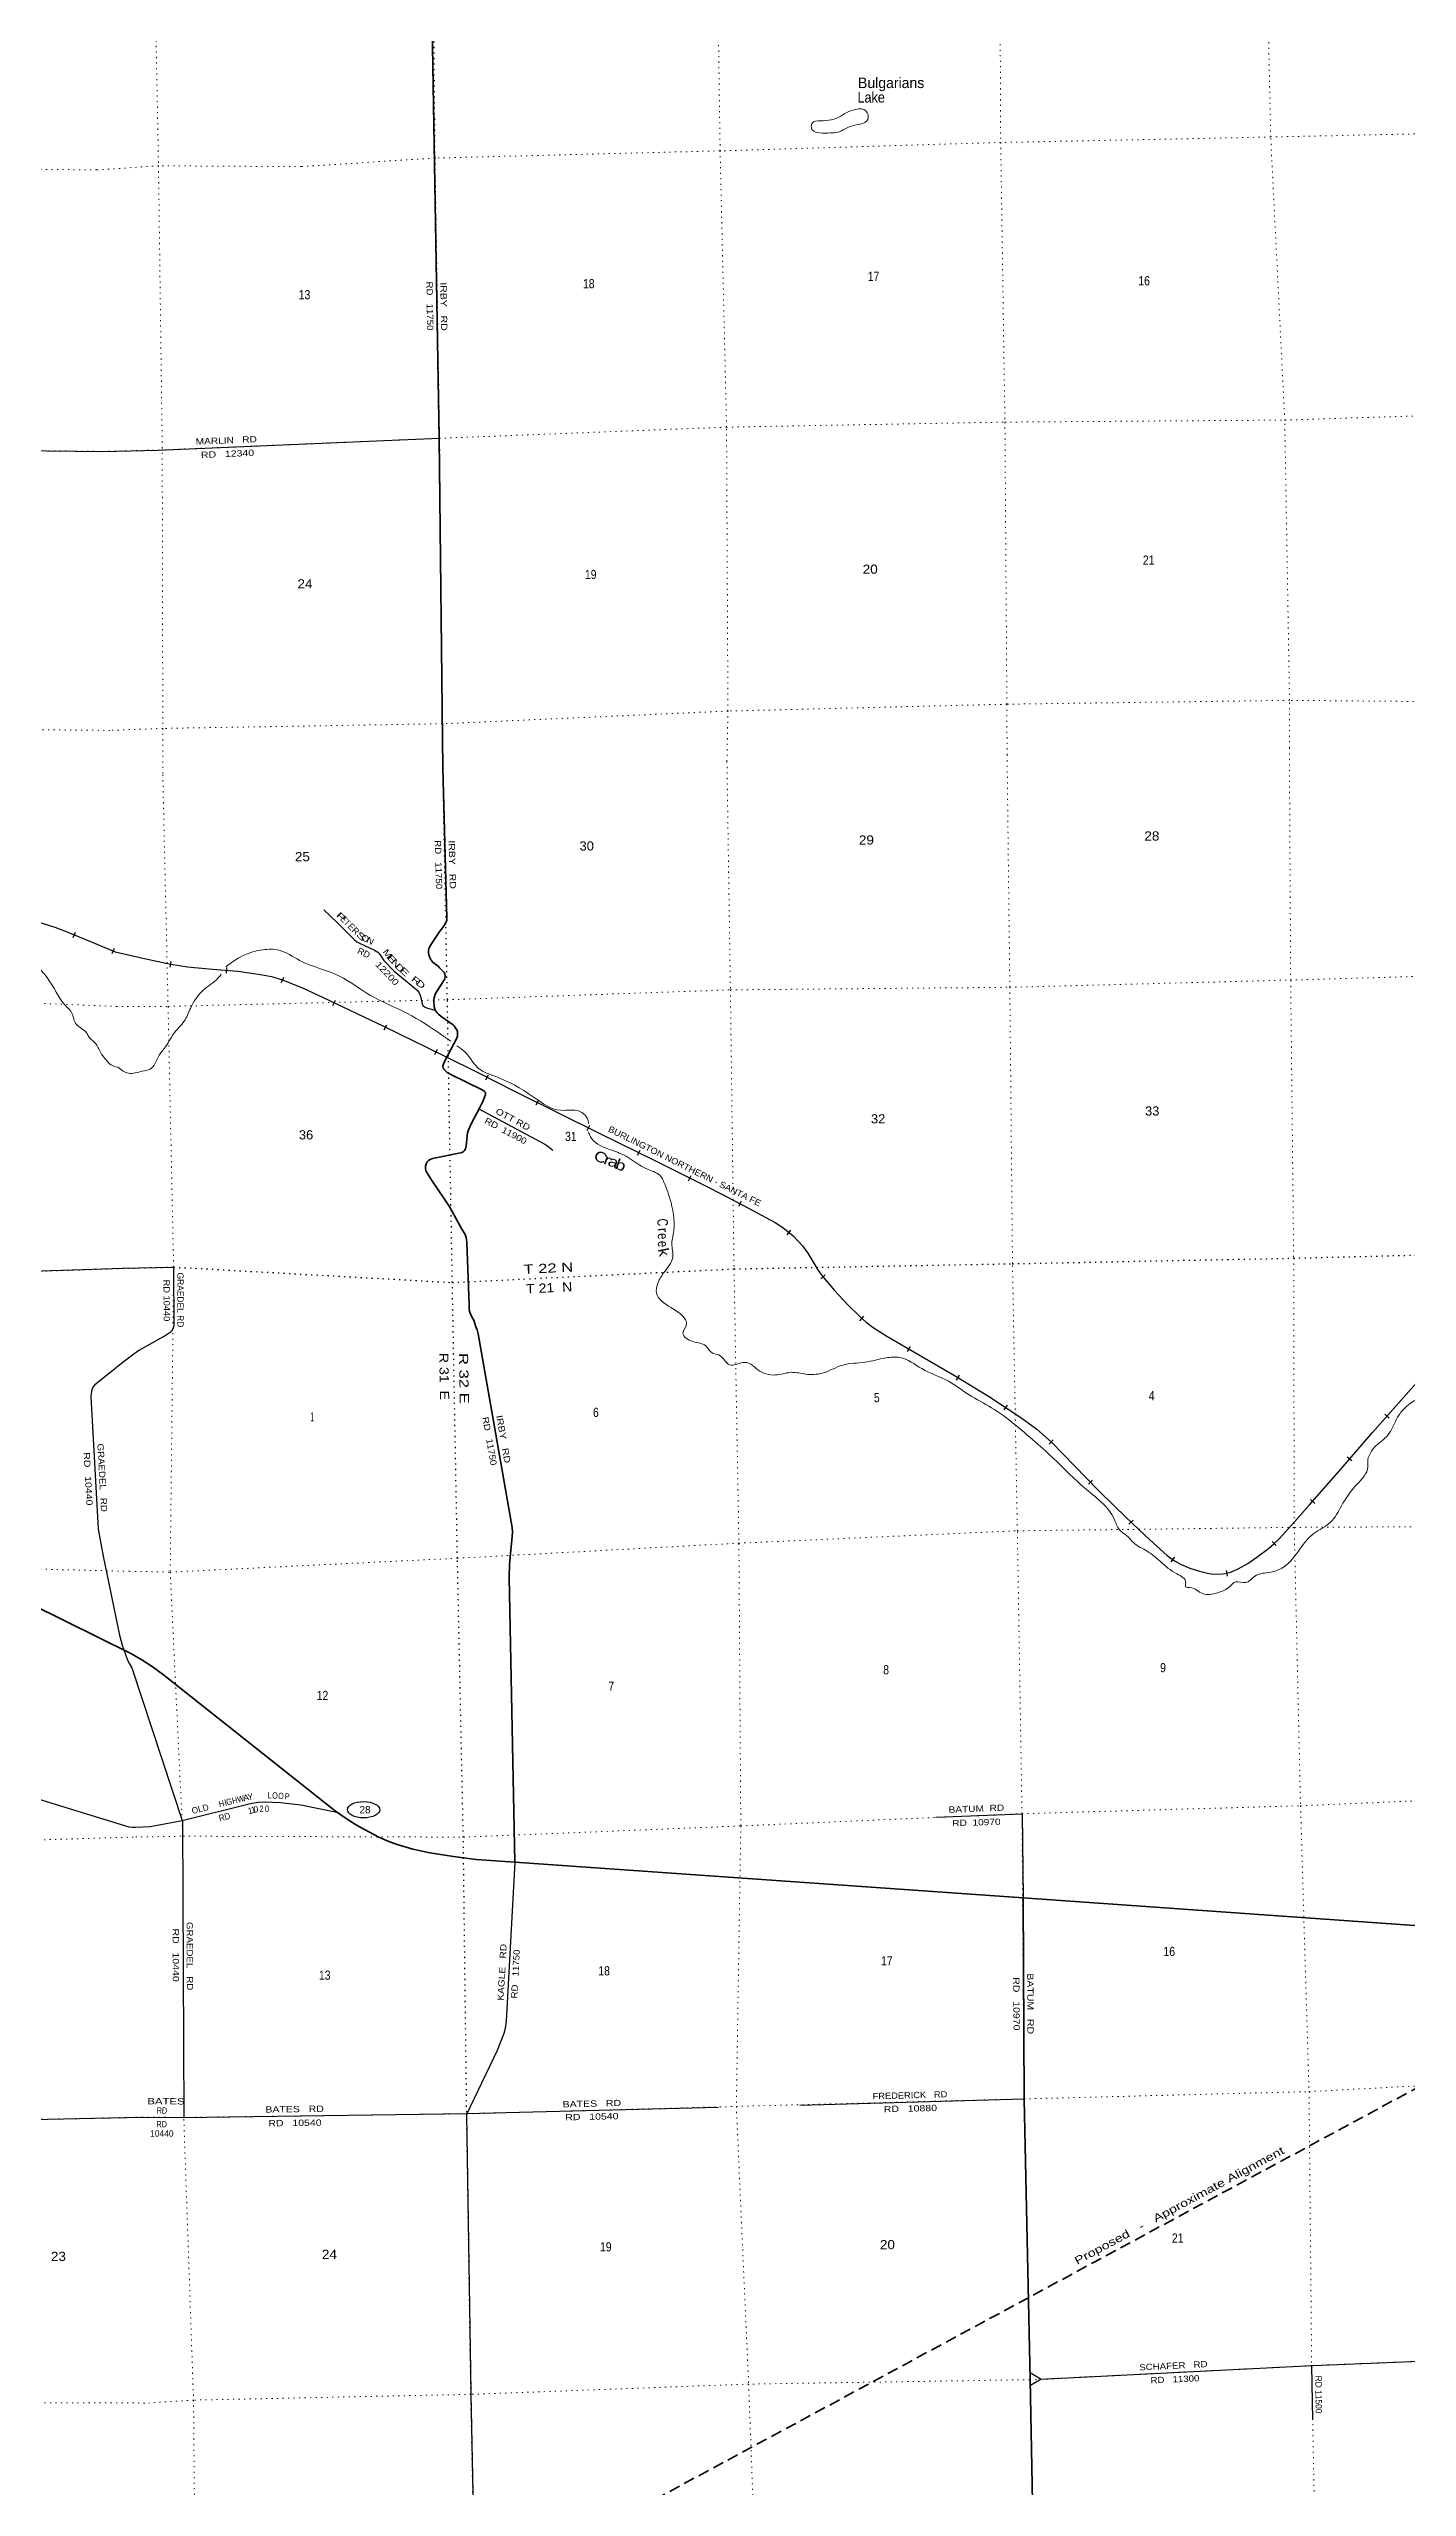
# Model space of a CAD drawing. Header units: feet. Extents: x 497223 to 751810, y -177792 to 12311.
# Drawn here: x 528183 to 554074, y -72276 to -25802 of the extents above; entities that cross this region are included whole.
import ezdxf
from ezdxf.enums import TextEntityAlignment as Align

# ---------------------------------------------------------------- set-up
doc = ezdxf.new("R2010")
doc.units = ezdxf.units.FT
doc.header["$LTSCALE"] = 70
doc.linetypes.add('DOTTED', pattern=[1.5, 0.3, -1.2])
doc.linetypes.add('MEDIUM_DASHED', pattern=[4.5, 3, -1.5])
for name, color, linetype, lineweight in [('17', 7, 'Continuous', 25), ('23', 7, 'Continuous', 70), ('26', 7, 'Continuous', 40), ('29', 7, 'Continuous', 25), ('34', 7, 'Continuous', 25), ('39', 7, 'Continuous', 13), ('51', 7, 'DOTTED', 70), ('52', 7, 'Continuous', 25), ('6', 7, 'DOTTED', 25), ('7', 7, 'DOTTED', 13)]:
    doc.layers.add(name, color=color, linetype=linetype, lineweight=lineweight)
for name, color, linetype in [('27', 7, 'Continuous'), ('30', 7, 'Continuous'), ('41', 7, 'Continuous')]:
    doc.layers.add(name, color=color, linetype=linetype)

msp = doc.modelspace()

# ---------------------------------------------------------------- linework, layer by layer
at = {"layer": '17'}
msp.add_ellipse((534184.38, -59364.2), major_axis=(309.24, -1), ratio=0.500121, dxfattribs=at)
at = {"layer": '23'}
msp.add_line((537066.55, -60363.71), (546752.16, -61045.08), dxfattribs=at)
for points in [[(503807.61, -43545.44), (503925.3, -43604.31), (504125.02, -43708.38), (529757.27, -56390.8)], [(529757.27, -56390.8), (529953.71, -56506.57), (530152.55, -56632.62), (530369.22, -56794.44), (533650.28, -59392.66), (533852.79, -59533.16), (534028.29, -59644.38), (534197.95, -59738.04), (534472.9, -59884.38), (534665.96, -59966.34), (534823.92, -60024.87), (535122.27, -60112.68), (535444.03, -60182.93), (535894.5, -60253.17), (536128.68, -60286.15), (536327.41, -60311.71), (537066.55, -60363.71)], [(546752.16, -61045.08), (557093.05, -61772.54), (557548.11, -61789.46), (558000.56, -61782.26), (558315.34, -61778.07), (558531.8, -61760.51), (558958.86, -61696.12), (559350.82, -61620.02), (559660.88, -61549.78), (560084.14, -61436.39), (560425.43, -61327.18), (561047.91, -61077.64)]]:
    msp.add_lwpolyline(points, dxfattribs=at)
at = {"layer": '26'}
for points in [[(535492.75, -25382.94), (535624.38, -33235.86), (535694.99, -39513.13)], [(535694.99, -39513.13), (535771.39, -42364.98), (535768.68, -42408.85), (535764.45, -42427.17), (535754.6, -42449.71), (535744.74, -42466.63), (535718.18, -42509.12), (535612.83, -42658.41), (535449.19, -42901.59), (535430.01, -42940.76), (535423.67, -42956.97), (535417.69, -42983.38), (535416.99, -42999.59), (535418.74, -43022.49), (535422.62, -43045.38), (535440.57, -43106.33), (535455.36, -43146.48), (535466.98, -43167.26), (535481.35, -43186.9), (535498.66, -43207.42), (535507.46, -43215.52), (535610.24, -43294.91), (535631.38, -43316.27), (535707.42, -43393.06), (535717.98, -43404.34), (535725.4, -43419.33), (535728.55, -43432.52), (535737.09, -43476.68), (535729.61, -43517.41), (535728.2, -43527.98), (535723.9, -43538.19), (535640.3, -43670.9), (535553.94, -43805.91), (535545.09, -43824), (535538.09, -43843.6), (535529.64, -43891.5), (535524.72, -43938), (535522.6, -43966.89), (535525.42, -44028.89), (535529.64, -44059.88), (535538.8, -44103.57), (535544.43, -44119.06), (535552.88, -44137.38), (535564.15, -44153.59), (535583.86, -44176.84), (535612.02, -44204.31), (535658.48, -44244.52), (535890.99, -44406.7), (535906.33, -44422.71), (535930.97, -44453), (535956.32, -44491.05), (535965.12, -44511.83), (535969.96, -44529.88), (535974.27, -44556.22), (535974.27, -44580.88), (535970.04, -44618.22), (535965.82, -44640.76), (535959.48, -44659.08), (535844.61, -44872.95), (535719.17, -45117.33), (535697.56, -45172.68), (535694.03, -45188.18), (535693.33, -45200.86), (535697.28, -45222.53), (535703.89, -45236.79), (535713.75, -45250.88), (535743.32, -45283.99), (535778.53, -45313.58), (535832.53, -45346.52), (536455.89, -45651.37), (536478.04, -45666.9), (536493.53, -45679.58), (536499.86, -45687.33), (536504.09, -45697.9), (536505.58, -45720.79), (536503.38, -45738.76), (536494.93, -45764.83), (536460.19, -45854.7), (536402.76, -45965.62)], [(536402.76, -45965.62), (536220.82, -46317.03), (536177.4, -46423.55), (536164.73, -46464.41), (536156.83, -46521.83), (536136.83, -46715.61), (536125.3, -46768.77), (536106.48, -46800.85), (536091.5, -46813.86), (536078.83, -46823.72), (536054.89, -46834.99), (536029, -46842.79), (535494.86, -46954.96), (535448.67, -46972.38), (535417.69, -46989.29), (535393.76, -47018.88), (535374.43, -47056.23), (535365.59, -47096.37), (535365.59, -47141.46), (535369.82, -47179.51), (535385.87, -47217.12), (535483.56, -47370.1), (535726.27, -47729.44), (535827.97, -47882.35), (536053.76, -48296.43), (536109.91, -48385.86), (536125.32, -48420.17), (536136.58, -48456.81), (536146.44, -48496.26), (536151.49, -48546.09), (536189.22, -49568.44), (536196.73, -49733.43), (536192.21, -49818.65), (536199.46, -49862.27), (536213.33, -49901.78), (536254.2, -49979.93), (536283.04, -50036.34), (536324.27, -50157.68), (536345, -50219.52), (536365.38, -50295.77), (537012.21, -53985.78), (537019.54, -54064.79), (537015.96, -54162.94), (536982.32, -54471.82), (536962.95, -54695.8), (536959.86, -54929.5), (537066.55, -60363.71)], [(546752.16, -61045.08), (546771.34, -64887.55), (546890.28, -70220.13), (546990.93, -75556.37), (547097.94, -80756.04)]]:
    msp.add_lwpolyline(points, dxfattribs=at)
at = {"layer": '29'}
for p, q in [((542495.27, -64991.39), (546768.6, -64875.02)), ((552249.59, -69956.98), (552269.37, -70991.3))]:
    msp.add_line(p, q, dxfattribs=at)
for points in [[(524070.83, -33433.11), (524922.58, -33424.28), (529221.35, -33476.8)], [(529221.35, -33476.8), (530258.56, -33449.48), (535624.62, -33226.44)], [(533424.75, -42213.95), (533681.99, -42452.57), (534004.99, -42776.55), (534053.53, -42820), (534102.59, -42848.56), (534390.76, -42981.06), (534451.98, -43019.46), (534498.05, -43073.09), (534570.97, -43176.38), (534765.83, -43381.56), (535199.61, -43738.21), (535226.15, -43769.7), (535244.04, -43792.71), (535268.79, -43858.62), (535300.24, -44007.44), (535313.89, -44034.27), (535343.67, -44063.68), (535402.73, -44089.53), (535543.93, -44128.02)], [(536382.1, -46005.53), (537638.16, -46679.08), (537694.05, -46719.76), (537787.72, -46792.61)], [(519883.2, -49331.61), (525186.1, -49186.53), (529585.47, -49045.38)], [(529585.47, -49045.38), (530561.97, -49021.73), (530566.3, -50142.76), (530549.26, -50201.42), (530515.2, -50255.24), (530422.8, -50320.71), (529897.64, -50611.24), (529776.06, -50700.15), (529626.92, -50817.99)], [(529626.92, -50817.99), (529058.12, -51264.32), (529023.19, -51309.73), (528996.45, -51387.74), (528986.75, -51491.28), (529125.95, -54014.33), (529222.1, -54530.73), (529532.3, -56035.42), (529584.37, -56227.9), (529678.32, -56496.96), (529707.71, -56561.14), (529763.59, -56661.17)], [(529763.59, -56661.17), (530732.27, -59587.08), (530753.92, -65229.21)], [(523481.87, -57777.72), (529711.52, -59691.45), (529781.72, -59698.09), (529834.62, -59698.12)], [(529834.62, -59698.12), (530116.66, -59683.18), (530723.44, -59567.25), (532055.7, -59238.03), (532182.01, -59217.87), (532298.43, -59215.36), (532599.89, -59225.59), (532984.64, -59273.58), (533675.29, -59412.46)], [(545086.16, -59504.95), (546731.64, -59439.76), (546752.16, -61045.08)], [(537066.55, -60363.71), (536900.28, -63390.74), (536881.66, -63530.54), (536854.93, -63625.99), (536730.35, -63950.67), (536146.28, -65169.81), (536227.31, -70465.13), (536229.75, -70505.4), (536334.04, -75824.36), (536335.26, -75845.1), (536462.31, -81196.02)], [(529963.85, -65223.37), (530740.44, -65228.52), (536141.71, -65155.87), (540949.77, -65032.88)], [(520108.81, -65437.27), (525460.71, -65318.96), (529963.85, -65223.37)], [(546888.31, -70089.42), (547098.86, -70216.47), (546892.46, -70335.49)], [(547098.86, -70216.47), (552277.18, -69955.69), (557611.61, -69741.17)]]:
    msp.add_lwpolyline(points, dxfattribs=at)
at = {"layer": '34'}
for p, q in [((528647.22, -42741.03), (528689.99, -42639.02)), ((529392.69, -43047.54), (529435.46, -42945.53)), ((530499.2, -43305.56), (530517.29, -43196.44)), ((531568.7, -43420.11), (531578.66, -43309.95)), ((532620.28, -43600.18), (532662.04, -43497.75)), ((533597.39, -44033.21), (533644.82, -43933.28)), ((534576.49, -44501.39), (534624.83, -44401.9)), ((535542.04, -44967.61), (535590.38, -44868.12)), ((536511.31, -45455.43), (536560.89, -45356.55)), ((537472.11, -45931.89), (537521.26, -45832.79)), ((538443.71, -46416.61), (538492.85, -46317.51)), ((539405.09, -46891.25), (539454.32, -46792.19)), ((540376.05, -47377.16), (540425.34, -47278.14)), ((541332.21, -47860.52), (541382.93, -47762.22)), ((542254.84, -48406.97), (542324.41, -48320.98)), ((542897.37, -49243.06), (542981.62, -49171.4)), ((543641.76, -50043.15), (543715.02, -49960.28)), ((544548.48, -50632.23), (544603.7, -50536.38)), ((545485.43, -51177.97), (545543.15, -51083.62)), ((546393.18, -51745.1), (546453.88, -51652.64)), ((553732.02, -51901.17), (553649.04, -51828.03)), ((547249.28, -52396.91), (547322.65, -52314.13)), ((553014.68, -52715.9), (552931.35, -52643.16)), ((547995.75, -53160.69), (548075.11, -53083.64)), ((548770.25, -53924.05), (548847.08, -53844.48)), ((552312.11, -53525.8), (552228.72, -53453.13)), ((551577.81, -54330.78), (551500.04, -54252.12)), ((549575.98, -54641.35), (549641.33, -54552.11)), ((550647.23, -54910.97), (550627.42, -54802.15))]:
    msp.add_line(p, q, dxfattribs=at)
for points in [[(521869.99, -39836.63), (522258.98, -40116.96), (522647.99, -40397.3), (523245.07, -40857.56), (523835.77, -41327.75), (524132.74, -41550.52), (524289.9, -41649.7), (524459.65, -41732.95), (524603.45, -41779.21), (524823.61, -41814.89), (525046.06, -41834.69), (525593.9, -41864.01), (525867.8, -41877.61), (526140.69, -41904.62), (526469.97, -41961.4), (526792.85, -42047.78), (527213.56, -42195.23), (527633.02, -42343.1), (528077.16, -42475.09), (528298.54, -42543.18), (528515.35, -42623.71), (528980.51, -42818.73), (529445.64, -43013.75)], [(529447.64, -43013.23), (529978.07, -43131.17), (530508.47, -43249.11), (530824.76, -43301.56), (531305.54, -43341.49), (531786.4, -43384.97), (532216.16, -43442.79), (532428.76, -43484.38), (532637.61, -43545.46), (533029.36, -43705.16), (533410.52, -43884.05), (534560.85, -44430.19), (535705.93, -44986.53), (536383.8, -45327.49), (537062.07, -45667.59), (537867.96, -46067.25), (538673.87, -46466.87), (539731.65, -46992.57), (540789.15, -47518.84), (541410.73, -47839.6), (542026.05, -48174.96), (542171.4, -48265.88), (542371.52, -48427.78), (542550.55, -48615.03), (542651.78, -48754.33), (542781.48, -48976.7), (542848.2, -49086.07), (542923.42, -49189.42), (543159.48, -49466.96), (543408.69, -49734.33), (543640.07, -49965.3), (543761.91, -50073.02), (543892.37, -50170.4), (544157.43, -50339.06), (544427.07, -50499.27), (544943.47, -50796.76), (545459.47, -51095.02), (546090.82, -51481.3), (546710.37, -51888.02), (547013.77, -52111.73), (547295.66, -52361.56), (547736.77, -52815.53), (548177.16, -53269.16), (548511.55, -53594.73), (548847.39, -53919), (549169.49, -54222), (549500.76, -54518.6), (549639.07, -54619.88), (549751.74, -54681.74), (549930.16, -54757.63), (550113.4, -54820.31), (550263.94, -54858.17), (550380.83, -54873.17), (550556.27, -54869.38), (550641.51, -54853.86), (550723.67, -54828.13), (550851.69, -54772.83), (551035.18, -54672.78), (551209.5, -54553.28), (551428.99, -54386.29), (551532.94, -54298.37), (551629.87, -54202.53), (551923.78, -53878.82), (552213.53, -53551.83), (552812.56, -52864.41), (553412.19, -52177.5), (553856.66, -51673.25), (554303.47, -51171)]]:
    msp.add_lwpolyline(points, dxfattribs=at)
at = {"layer": '39'}
for points in [[(543239.79, -27108.14), (543560.92, -26958.15), (543757.44, -26987.97), (543793.78, -27148.09), (543646.71, -27237.87), (543396.2, -27307.83), (543250.84, -27385.5), (543128.21, -27404.33), (542926.5, -27408.83), (542728.97, -27338.8), (542728.08, -27224.16), (542886.26, -27174.36), (543093.71, -27157.67), (543239.79, -27108.14)], [(521635.1, -39840.96), (522141.58, -40194.42), (522603.9, -40574.05), (523010.72, -40892.08), (523243.69, -41069.78), (523303.83, -41286.37), (523440.27, -41840.12), (523584.83, -41918.47), (523735.63, -42008.81), (524050.77, -42273.87), (524237.14, -42319.36), (524439.15, -42336.43), (524637.86, -42277.01), (524814.63, -42232.02), (525075.1, -42246.18), (525493.74, -42189.45), (525833.45, -42117.82), (525969.53, -42172.13), (526064.56, -42184.78), (526259.67, -42270.42), (526383.78, -42332.97), (526513.58, -42254.47), (526742.7, -42323.48), (527140.81, -42484.56), (527515.68, -42583.57), (527686.05, -42637.36), (527682.38, -42778.39), (527685.4, -42957.58), (527875.16, -43204.41), (528162.95, -43522.25), (528496.33, -44030.71), (528619.92, -44181.88), (528708.26, -44396.02), (528902.61, -44556.19), (528942.12, -44626.07), (529085.78, -44770.89), (529185.85, -44962.7), (529276.49, -45074.1), (529338.22, -45145.66), (529497.69, -45214.56)], [(531562.94, -43298.66), (531565.92, -43296.03), (532266.44, -42974.13), (532570.99, -42983.07), (532962.76, -43176.46), (533722.93, -43476.85), (534302.49, -43837.53), (535019.01, -44188.74), (535669.77, -44595.02), (535846.71, -44717.97)], [(529497.69, -45214.56), (529704.4, -45327.59), (529965.95, -45288.62), (530112.59, -45250.84), (530288.34, -44985.1), (530420.91, -44804.42), (530562.89, -44575.29), (530763.19, -44335.48), (530880.84, -44096.53), (531123.95, -43745.48), (531413.03, -43510.8), (531466.46, -43438.14)], [(535961.33, -44803.44), (536109.72, -44918.87), (536402.68, -45256.32), (536609.43, -45354.92), (537321.85, -45711.26), (537943.62, -46034.18), (538292.62, -46050.72), (538445.7, -46186.14), (538473.86, -46290.15)], [(538469.72, -46441.85), (538507.02, -46538.07), (538834.79, -46768.39), (539124.6, -46878.22), (539604.31, -47161.36), (539850.11, -47295.82), (539901.84, -47391.99), (540042.45, -47791.46), (540085.14, -48399.45), (540057.3, -48573.01), (540075.04, -48834.73), (539901.75, -49132.68), (539781.86, -49355.54), (539763.85, -49510.86), (540037.89, -49792.1), (540265.97, -49956.96), (540338.61, -50107.31), (540268.47, -50283.31), (540458.14, -50440.51), (540705.26, -50524.59), (540832.13, -50660.28), (540951.59, -50697.32), (541159.82, -50884.55), (541453.5, -50837.19), (541734.02, -51003.52), (542073.7, -51074.56), (542347.22, -51027.4), (542607.78, -51062.99), (542922.02, -51043.62), (543317.05, -50890.45), (543737.62, -50833.72), (544137.69, -50753.03), (544403.68, -50744.23), (544823.95, -50957.48), (545331.29, -51198.02), (545723.96, -51455.87), (546150.72, -51701.28), (546606.91, -52033.02), (547041.45, -52403.26), (547382.45, -52716.04), (547919.76, -53228.27), (548490.55, -53828.79), (548592.14, -54031.22), (548722.63, -54136.65), (548861.68, -54278.26), (549117.92, -54438.8), (549368.59, -54633.65), (549684.35, -54870.13), (549851.98, -55037.63), (549851.03, -55114.2), (549929.83, -55127.49), (550173.4, -55245.85), (550475.48, -55222.58), (550689.66, -55111.57), (550801.31, -55021.77), (550995.05, -55035.89), (551166.73, -54913.23), (551474.1, -54835.51), (551712.72, -54742.38), (552034.36, -54384.47), (552290.49, -54099.77), (552610.08, -53884.92), (552819.48, -53574.51), (553084.4, -53197.03), (553315.83, -52876.32), (553321.19, -52680.84)], [(553321.19, -52680.84), (553421.31, -52486.39), (553678.17, -52254.06), (553849.52, -51962.18), (553971.79, -51765.49), (554370.89, -51469.23), (554956.69, -50824.52), (555019.98, -50590.16), (555284.97, -50363.79), (555570.86, -50197.24), (555616.74, -50154.86), (555815.13, -50068.19), (555991.79, -50013.98), (556258.8, -49787.59), (556394.82, -49564.57), (556527.85, -49271.06), (556519.67, -49120.19)]]:
    msp.add_spline(points, degree=3, dxfattribs=at)
at = {"layer": '51', "linetype": 'MEDIUM_DASHED'}
msp.add_line((560434.42, -61328.11), (530254.01, -77629.66), dxfattribs=at)
at = {"layer": '6'}
for points in [[(535487.39, -21368.35), (535492.73, -22513.23), (535537.88, -27885.39), (535624.62, -33226.44), (535679.57, -38666.77), (535694.99, -39513.13)], [(536462.31, -81196.02), (536334.32, -75844.1), (536230.17, -70506.24), (536149.11, -65234.63), (536083.11, -59886.3), (535971.2, -54570.68), (535874.24, -49315.35), (535779.46, -43927.02), (535694.99, -39513.13)], [(529585.47, -49045.38), (530561.97, -49021.73), (535874.24, -49315.35), (541243.37, -49056.36), (546550.2, -48957.17), (551909.36, -48851.4), (557215.72, -48717.97), (560741.51, -48705.15)], [(498437.72, -49713.56), (498687.82, -49718.84), (503919.78, -49661.47), (509175.19, -49561.25), (514547.33, -49445.15), (519883.2, -49331.61), (525180.51, -49186.47), (529585.47, -49045.38)]]:
    msp.add_lwpolyline(points, dxfattribs=at)
at = {"layer": '7'}
for points in [[(529572.93, 6207.04), (529683.75, 4066.14), (529757.83, -1253.06), (529867.95, -6614.02), (530013.01, -11973.58), (530121.33, -17290.01), (530170.95, -22599.71), (530274.15, -28032.93), (530345.37, -33398.47), (530355.76, -38753.29), (530355.81, -39638.86)], [(551827.27, -39125.55), (551829.89, -38220.16), (551739.17, -32881.21), (551471.38, -27483.84), (551346.37, -21507.96), (551474.89, -16777.67), (551575.11, -11327.84), (551509.89, -10005.47)], [(545958.05, -11070.34), (545961.46, -11444.97), (546266.13, -16944.11), (546301.53, -22250.09), (546325.64, -27588.52), (546406.03, -32917.64), (546443.21, -38294), (546447.1, -39256.08)], [(541107.77, -39384.37), (541126.57, -38424.62), (541100.63, -33013.81), (540977.45, -27748), (540902.76, -22404.67), (540831.93, -18483.75)], [(560208.88, -27197.53), (557050.64, -27363.46), (551471.38, -27483.84), (546325.64, -27588.52), (540977.45, -27748), (535537.88, -27885.39), (532993.05, -28048.75), (530274.15, -28032.93), (529095.89, -28112.7)], [(529095.89, -28112.7), (524898, -28062.41), (519444.3, -28074.45), (514203.22, -28220.11), (509033.35, -28315.6), (503525.9, -28270.56), (500045, -28343.35)], [(529221.35, -33476.8), (530344.41, -33447.48), (535624.62, -33226.44), (541100.63, -33013.81), (546406.03, -32917.64), (551745.17, -32879.06), (557089.07, -32709.61), (557258.83, -32701.59)], [(498081.31, -33703.71), (498343.55, -33694.61), (503652.51, -33527.06), (509139.5, -33558.51), (514439.14, -33502.03), (519612.83, -33479), (524922.58, -33424.28), (529221.35, -33476.8)], [(560477.47, -38043.23), (557110.42, -38098.39), (554508.65, -38244.92), (551829.89, -38220.16), (546443.21, -38294), (541126.57, -38424.62), (535679.57, -38666.77), (530355.82, -38755.3), (529345.69, -38793.18)], [(529345.69, -38793.18), (524998.69, -38754.61), (519780.95, -38867.44), (519165.39, -38866.74)], [(541107.77, -39384.37), (541173.76, -43738.29), (541243.37, -49056.36), (541336.05, -54293.6), (541372.23, -59672.46), (541286.99, -65018.32), (541521.55, -70310.51), (541721.28, -75707.82), (541803.9, -81092.24)], [(547094.48, -81013.79), (546991.22, -75564.7), (546891.21, -70234.85), (546768.6, -64875.02), (546731.64, -59439.76), (546642.89, -54049.36), (546550.2, -48957.17), (546499.43, -43689.27), (546447.1, -39256.08)], [(551827.27, -39125.55), (551852.21, -43559.39), (551909.36, -48851.4), (551919.93, -53982.71), (552039.77, -59288.18), (552201.9, -64736.25), (552252.94, -70024.29), (552358.38, -75454.81), (552460.61, -80873.65)], [(530355.81, -39638.86), (530457.01, -44062.64), (530561.97, -49021.73), (530497.31, -54834.79), (530736.14, -59852.93), (530756.64, -65264.19), (530941.62, -70615.31), (530989.44, -75961.81), (531120.22, -81289.17)], [(529468.72, -44053.81), (530460.9, -44052.52), (535775.43, -43927.07), (541173.76, -43738.29), (546499.43, -43689.27), (551848.07, -43551.38), (557132.03, -43402.06), (560610.38, -43409.84)], [(498320.49, -44388.07), (498538.87, -44387.22), (503822.87, -44282.18), (509138.53, -44285.42), (514469.68, -44250.5), (519837.55, -44120.37), (525056.26, -43877.72), (529468.72, -44053.81)], [(529720.53, -54820.02), (530497.31, -54834.79), (535971.2, -54570.68), (541333.9, -54283.55), (546644.88, -54047.32), (551919.93, -53982.71), (557274.13, -53955.57), (560872.56, -53997.09)], [(529720.53, -54820.02), (525348.2, -54714.03), (519989.9, -54932.62), (514650.9, -54860.93), (509332.9, -54958.08), (504084.17, -54975.63), (498780.08, -55124.07), (498556.84, -55125.29)], [(529838.95, -59883.11), (530748.46, -59868.92), (536089.16, -59886.24), (541372.23, -59672.46), (546731.64, -59439.76), (552039.77, -59288.18), (557371.05, -59061.81), (561001.19, -59191.19)], [(498672.97, -60401.22), (498895.25, -60406.23), (504169.76, -60345.91), (509442.74, -60267.03), (514789.17, -60181.53), (520055.21, -60113.36), (525365.2, -60020.36), (529838.95, -59883.11)], [(529963.85, -65223.37), (530768.83, -65228), (536146.09, -65159.51), (541286.99, -65018.32), (546768.6, -64875.02), (552201.9, -64736.25), (557494.12, -64455.89), (561134.07, -64556.74)], [(529963.85, -65223.37), (525451.08, -65317.31), (520108.81, -65437.27), (514854.91, -65507.26), (509558.73, -65581.92), (504291.48, -65666.81), (499020.4, -65825.08), (498794.58, -65833.18)], [(561264.85, -69837.58), (557613.65, -69739.19), (552251.21, -69958.13), (546874.97, -70226.96), (541521.55, -70310.51), (536230.17, -70506.24), (530941.62, -70615.31), (530091.26, -70671.09)], [(498909.13, -71130), (499111.95, -71126.26), (504347.22, -71001.31), (509684.73, -70914.49), (514962.12, -70780), (520228.05, -70705.8), (525581.25, -70662.49), (530091.26, -70671.09)]]:
    msp.add_lwpolyline(points, dxfattribs=at)

# ---------------------------------------------------------------- texts
at = {"layer": '17'}
msp.add_text('28', height=140, dxfattribs=at).set_placement((534210.43, -59432.51), align=Align.CENTER)
at = {"layer": '27'}
for s, rotation, width, p in [('RD   11750', 270.82, 1.15, (535379.96, -30238.6)), ('IRBY   RD', 270.96, 1.25, (535644.33, -30253.3)), ('RD   11750', 271.535, 1.15, (535538.91, -40887.29)), ('IRBY   RD', 271.535, 1.25, (535801.92, -40890.84)), ('RD   11750', 279.942, 1.15, (536445.25, -51888.07)), ('IRBY   RD', 279.942, 1.25, (536709.83, -51855.35)), ('RD   10970', 270.39, 1.25, (546562.83, -62557.34)), ('BATUM   RD', 270.286, 1.25, (546829.33, -62481.96))]:
    msp.add_text(s, height=120, rotation=rotation, dxfattribs=dict(at, width=width)).set_placement(p)
at = {"layer": '30'}
for s, rotation, width, p in [('MARLIN   RD', 2.38, 1.2, (530985.61, -33349.2)), ('OTT RD', 331.798, 1.2, (536685.82, -46088.8)), ('RD 10440', 270.221, 1.1, (530368.76, -49260.83)), ('GRAEDEL   RD', 273.158, 1.15, (529107.87, -52389.3)), ('RD', 13.881, 0.95, (531439.11, -59586.12)), ('BATUM  RD', 2.269, 1.2, (545334.72, -59423.26)), ('GRAEDEL   RD', 270.22, 1.15, (530809.64, -61503.51)), ('KAGLE   RD', 86.856, 1.2, (536851.42, -63003.91)), ('RD   11750', 86.856, 1.15, (537110.69, -62963.76)), ('BATES   ', 359.62, 1.35, (530061.3, -64977.77)), ('RD', 359.62, 0.8, (530237.52, -65154.68)), ('BATES   RD', 0.771, 1.25, (532312.18, -65136.6)), ('BATES   RD', 1.465, 1.25, (537977.75, -65038.88)), ('FREDERICK   RD', 1.56, 1.1, (543886.9, -64883.47)), ('SCHAFER   RD', 2.883, 1.15, (548968.92, -70052.43))]:
    msp.add_text(s, height=120, rotation=rotation, dxfattribs=dict(at, width=width)).set_placement(p)
for s, rotation, width, p in [('RD   12340', 2.352, 1.25, (531591.93, -33581.75)), ('P', 317.151, 1.75, (533717.38, -42389.92)), ('S', 316.167, 1.8, (534096.53, -42761.04)), ('O', 330.307, 1.2, (534185.34, -42808.9)), ('N', 333.307, 1.15, (534283.81, -42856.96)), ('RD', 335.307, 1.05, (534162.59, -43088.26)), ('12200', 313.711, 1.25, (534589.93, -43466.18)), ('M', 305.221, 1.3, (534590.04, -43085.1)), ('E', 311.711, 1.7, (534681.3, -43194.96)), ('N', 311.711, 1.55, (534753.3, -43275.73)), ('D', 311.711, 1.55, (534828.75, -43360.38)), ('E', 316.512, 1.75, (534919.51, -43435.58)), ('R', 320.512, 1.5, (535147.71, -43609.5)), ('D', 321.512, 1.45, (535236.23, -43677.89)), ('RD  11900', 331.798, 1.15, (536864.28, -46478.48)), ('RD   10440', 273.158, 1.25, (528873.29, -53060.82)), ('H', 13.881, 0.85, (531488.29, -59306.13)), ('G', 13.881, 0.85, (531634.61, -59269.98)), ('H', 13.881, 0.85, (531741.47, -59243.57)), ('W', 13.881, 0.8, (531856.14, -59215.24)), ('Y', 11.068, 0.95, (532036.75, -59175.59)), ('2', 2.068, 0.8, (532240.33, -59404.15)), ('0', 359.235, 0.9, (532341.69, -59403.87)), ('L', 358.056, 0.8, (532388.41, -59148.37)), ('O', 357.056, 0.7, (532491.48, -59153.79)), ('O', 352.89, 0.75, (532601.27, -59160.85)), ('P', 352.89, 0.85, (532717.72, -59171.03)), ('RD  10970', 1.833, 1.2, (545864.61, -59665.61)), ('RD   10440', 270.209, 1.25, (530544.85, -62135.32)), ('RD   10880', 1.357, 1.25, (544605.86, -65117.47)), ('RD', 359.62, 0.8, (530333.64, -65416.03)), ('RD   10540', 0.771, 1.25, (532876, -65392.67)), ('RD   10540', 1.271, 1.25, (538535.09, -65273.67)), ('RD   11300', 2.652, 1.15, (549648.86, -70278.25))]:
    msp.add_text(s, height=120, rotation=rotation, dxfattribs=dict(at, width=width)).set_placement(p, align=Align.CENTER)
for s, rotation, p in [('E', 314.913, (533763.58, -42435.28)), ('T', 314.913, (533825.92, -42497.84)), ('E', 314.913, (533908.02, -42578.14)), ('R', 314.913, (533989.59, -42657.9)), ('I', 13.881, (531566.9, -59286.71)), ('A', 13.881, (531955.37, -59189.77)), ('1', 13.881, (532036.53, -59440.03)), ('1', 13.881, (532097.57, -59421.29)), ('0', 5.068, (532134.74, -59416.74)), ('10440', 359.62, (530337.71, -65594.2)), ('RD 11500', 270.525, (552325.04, -70510.36))]:
    msp.add_text(s, height=120, rotation=rotation, dxfattribs=at).set_placement(p, align=Align.CENTER)
for s, rotation, p in [('GRAEDEL RD', 270.221, (530631.7, -49126.79)), ('OLD', 13.881, (530921.34, -59446.24))]:
    msp.add_text(s, height=120, rotation=rotation, dxfattribs=at).set_placement(p)
at = {"layer": '34', "width": 1.1}
msp.add_text('BURLINGTON NORTHERN - SANTA FE', height=120, rotation=333.573, dxfattribs=at).set_placement((538832.45, -46434.01))
at = {"layer": '41'}
msp.add_text('Bulgarians', height=200, dxfattribs=at).set_placement((543605.89, -26551.17))
at = {"layer": '41', "width": 0.9}
msp.add_text('Lake', height=200, dxfattribs=at).set_placement((543595.87, -26826.85))
at = {"layer": '41'}
for s, rotation, width, p in [('C', 332.863, 1.25, (538655.78, -47013.74)), ('r', 338.914, 1.35, (538794.53, -47068.98)), ('a', 339.298, 1.3, (538910.16, -47109.9)), ('b', 339.616, 1.3, (539049.29, -47171.59)), ('C', 272.263, 0.75, (539782.29, -48173.47)), ('e', 273.472, 0.8, (539789.73, -48439.56)), ('e', 272.963, 0.8, (539791.57, -48587.59)), ('k', 281.577, 1.15, (539807.67, -48757.18))]:
    msp.add_text(s, height=200, rotation=rotation, dxfattribs=dict(at, width=width)).set_placement(p, align=Align.CENTER)
msp.add_text('r', height=200, rotation=276.503, dxfattribs=at).set_placement((539788.25, -48327.11), align=Align.CENTER)
at = {"layer": '52', "width": 1.35}
msp.add_text('Proposed   -   Approximate Alignment', height=150, rotation=28.312, dxfattribs=at).set_placement((549763.87, -66972.71), align=Align.CENTER)
at = {"layer": '6'}
for s, rotation, width, p in [('T 22 N', 2.762, 1.35, (537234.26, -49152.11)), ('T 21  N', 2.762, 1.15, (537282.91, -49524.26)), ('R 31  E', 271.057, 1.15, (535623.97, -50658.45)), ('R 32 E', 271.057, 1.35, (535999.45, -50661.47))]:
    msp.add_text(s, height=175, rotation=rotation, dxfattribs=dict(at, width=width)).set_placement(p)
at = {"layer": '7'}
for s, width, p in [('18', 0.85, (538363.84, -30366.59)), ('17', 0.85, (543791, -30228.02)), ('16', 0.85, (548947.98, -30310.78)), ('13', 0.85, (532946.01, -30576.45)), ('19', 0.85, (538400.9, -35908.45)), ('20', 1.1, (543695.25, -35808.21)), ('21', 0.85, (549034.39, -35634.98)), ('24', 1.1, (532922.08, -36087.56)), ('29', 1.1, (543623.19, -40968.95)), ('28', 1.1, (549064.07, -40892.63)), ('25', 1.1, (532873.29, -41285.67)), ('30', 1.05, (538298.83, -41082.66)), ('33', 1.05, (549076.25, -46134.18)), ('36', 1.05, (532949.74, -46589.13)), ('31', 0.85, (538022.65, -46619.41)), ('32', 1.05, (543852.85, -46283.51)), ('5', 0.85, (543908.46, -51596.52)), ('4', 0.85, (549146.62, -51561.52)), ('1', 0.4, (533172.25, -51963.06)), ('6', 0.85, (538554.93, -51878.59)), ('8', 0.85, (544086.43, -56784.3)), ('9', 0.85, (549363.75, -56743.93)), ('12', 0.85, (533289.01, -57273.92)), ('7', 0.85, (538848.64, -57095.82)), ('17', 0.85, (544043.99, -62330.39)), ('16', 0.85, (549427.2, -62152.78)), ('13', 0.85, (533331.38, -62604.22)), ('18', 0.85, (538656.28, -62521.94)), ('23', 1.1, (528223.58, -67963.33)), ('24', 1.1, (533388.11, -67924.58)), ('19', 0.85, (538688.57, -67782.15)), ('20', 1.1, (544023.4, -67739.28)), ('21', 0.85, (549588.51, -67614.54))]:
    msp.add_text(s, height=175, dxfattribs=dict(at, width=width)).set_placement(p)

doc.saveas('drawing.dxf')
